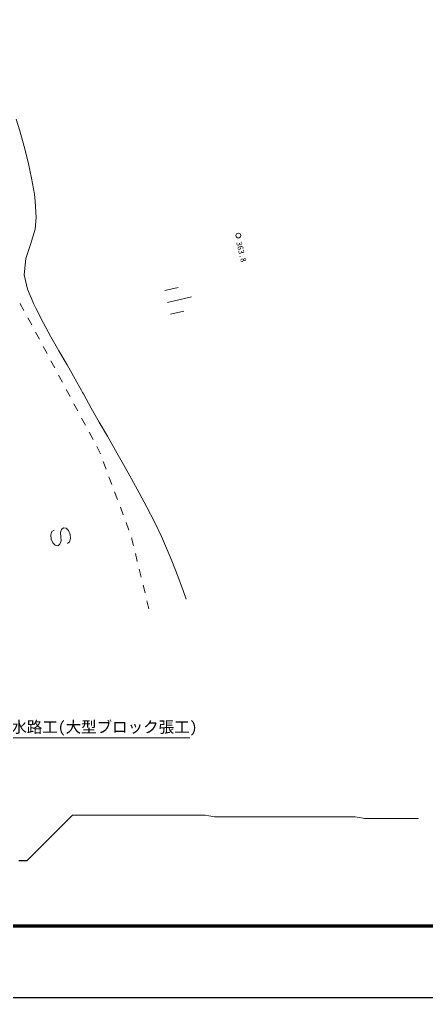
# Model space of a CAD drawing. Header units: millimetres. Extents: x -2078669 to -1085629, y -5987148 to 310365.
# Drawn here: x -1511059 to -1448472, y -5169452 to -5019001 of the extents above; entities that cross this region are included whole.
import ezdxf
from ezdxf.enums import TextEntityAlignment as Align

# ---------------------------------------------------------------- set-up
doc = ezdxf.new("R2010")
doc.units = ezdxf.units.MM
doc.header["$LTSCALE"] = 500
doc.layers.get('Defpoints').update_dxf_attribs({"color": 153})
for name, color, linetype, lineweight in [('D-BGD', 7, 'Continuous', 13), ('D-BYP-STR2', 6, 'Continuous', 25), ('D-BYP-STRC', 1, 'Continuous', 13), ('D-TTL', 2, 'Continuous', 140)]:
    doc.layers.add(name, color=color, linetype=linetype, lineweight=lineweight)
doc.styles.add('MS ゴシック', font='MS Gothic.ttf')

# ---------------------------------------------------------------- blocks, each defined once
blk = doc.blocks.new('河川平面')
at = {"layer": 'D-BGD', "linetype": 'Continuous'}
for p, q in [((1822245, -2823207), (1824285, -2822712)), ((1822687, -2825029), (1826331, -2824143)), ((1823130, -2826852), (1825170, -2826356)), ((1801179, -2827380, 361256), (1801769, -2828482, 361269)), ((1802360, -2829583, 361282), (1802950, -2830685, 361295)), ((1803541, -2831786, 361308), (1804131, -2832888, 361321)), ((1804722, -2833990, 361334), (1805312, -2835092, 361348)), ((1805902, -2836192, 361361), (1806493, -2837294, 361374)), ((1807083, -2838396, 361387), (1807674, -2839498, 361400)), ((1808264, -2840600, 361413), (1808855, -2841701, 361426)), ((1809445, -2842803, 361439), (1810036, -2843904, 361452)), ((1810626, -2845006, 361466), (1811217, -2846108, 361479)), ((1812780, -2849507, 361550), (1813218, -2850677, 361586)), ((1813657, -2851846, 361622), (1814096, -2853017, 361658)), ((1814534, -2854187, 361694), (1814972, -2855357, 361730)), ((1815410, -2856527, 361767), (1815849, -2857697, 361803)), ((1816288, -2858867, 361839), (1816726, -2860037, 361875)), ((1817121, -2861220, 361902), (1817418, -2862435, 361906)), ((1817716, -2863649, 361911), (1818013, -2864863, 361916)), ((1818311, -2866077, 361921), (1818608, -2867291, 361926)), ((1818906, -2868505, 361930), (1819204, -2869719, 361935)), ((1819501, -2870934, 361940), (1819799, -2872147, 361945))]:
    blk.add_line(p, q, dxfattribs=at)
at = {"layer": 'D-BGD', "linetype": 'Continuous', "elevation": 362000}
blk.add_lwpolyline([(1825541, -2870692), (1825112, -2869490), (1824241, -2867132), (1823333, -2864799), (1822374, -2862495), (1821720, -2861023), (1820642, -2858765), (1819499, -2856540), (1818319, -2854339), (1817106, -2852154), (1815880, -2849973), (1814649, -2847800), (1813409, -2845623), (1812169, -2843445), (1810938, -2841273), (1809726, -2839088), (1809600, -2838866), (1809435, -2838551), (1808452, -2836810), (1807207, -2834641), (1805948, -2832476), (1804717, -2830303), (1803524, -2828106), (1802389, -2825886), (1802106, -2825296), (1801146, -2822991), (1800613, -2820770), (1800851, -2818288), (1801578, -2816100), (1802307, -2813727), (1802482, -2811959), (1802315, -2809441), (1802183, -2808385), (1801763, -2805906), (1801242, -2803461), (1800639, -2801038), (1799950, -2798646), (1799365, -2796834)], dxfattribs=at)
at = {"layer": 'D-BGD', "linetype": 'Continuous', "extrusion": (-0.120009, -0.052186, 0.9914), "elevation": 289543}
blk.add_lwpolyline([(3308622, 566820), (3308666, 566820), (3309868, 566920)], dxfattribs=at)
at = {"layer": 'D-BGD', "linetype": 'Continuous', "extrusion": (0.113222, 0.07213, 0.990948), "elevation": 357987}
blk.add_lwpolyline([(-3374796, 50249), (-3375580, 50309), (-3376033, 50405)], dxfattribs=at)
at = {"layer": 'D-BGD', "linetype": 'Continuous'}
for points in [[(1806235, -2861073), (1806286, -2861704), (1806126, -2862213), (1805801, -2862465), (1805398, -2862391), (1805023, -2862010), (1804778, -2861427), (1804728, -2860796), (1804886, -2860286), (1805211, -2860036)], [(1807260, -2862110), (1807585, -2861860), (1807743, -2861350), (1807693, -2860719), (1807448, -2860135), (1807073, -2859755), (1806670, -2859681), (1806344, -2859932), (1806185, -2860442), (1806235, -2861073)]]:
    blk.add_lwpolyline(points, dxfattribs=at)
blk.add_circle((1833562, -2814737, 363780), 375, dxfattribs=at)
at = {"layer": 'D-BGD', "linetype": 'Continuous', "style": 'MS ゴシック'}
blk.add_text('363.8', height=900, rotation=283.66942, dxfattribs=at).set_placement((1833220, -2815785))

msp = doc.modelspace()

# ---------------------------------------------------------------- linework, layer by layer
at = {"layer": 'D-BGD', "linetype": 'Continuous', "lineweight": 13, "elevation": 708000}
msp.add_lwpolyline([(-1449708.8, -5141899.6), (-1450290.5, -5141899.6), (-1450781, -5141899.6), (-1451443.9, -5141899.6), (-1452222.7, -5141899.6), (-1452799, -5141899.6), (-1453664.5, -5141899.6), (-1454834.2, -5141899.6), (-1455106.2, -5141899.6), (-1455307.5, -5141899.6), (-1456548, -5141899.6), (-1457010.8, -5141899.6), (-1457816, -5141899.6), (-1457989.7, -5141899.6), (-1458224.5, -5141858.9), (-1459431.5, -5141649.6), (-1460324.5, -5141649.6), (-1460873.2, -5141649.6), (-1461614.8, -5141649.6), (-1462315, -5141649.6), (-1462833, -5141649.6), (-1463756.7, -5141649.6), (-1465005.1, -5141649.6), (-1465198.5, -5141649.6), (-1465341.6, -5141649.6), (-1466640.2, -5141649.6), (-1467850.1, -5141649.6), (-1468082, -5141649.6), (-1468395.4, -5141649.6), (-1469523.7, -5141649.6), (-1470358.6, -5141649.6), (-1470965.5, -5141649.6), (-1471785.7, -5141649.6), (-1472407.2, -5141649.6), (-1472867.1, -5141649.6), (-1473849, -5141649.6), (-1475176, -5141649.6), (-1475290.7, -5141649.6), (-1475375.6, -5141649.6), (-1476732.5, -5141649.6), (-1477884.1, -5141649.6), (-1478174.2, -5141649.6), (-1478566.3, -5141649.6), (-1479616, -5141649.6), (-1480392.6, -5141649.6), (-1481057.7, -5141649.6), (-1481956.7, -5141493.8), (-1482499.5, -5141399.6), (-1482901.1, -5141399.6), (-1483941.2, -5141399.6), (-1485347, -5141399.6), (-1485383, -5141399.6), (-1485392.7, -5141399.6), (-1485409.6, -5141399.6), (-1486308.2, -5141399.6), (-1486824.7, -5141399.6), (-1487918.1, -5141399.6), (-1488266.5, -5141399.6), (-1488737.3, -5141399.6), (-1489708.2, -5141399.6), (-1490426.6, -5141399.6), (-1491150, -5141399.6), (-1492127.6, -5141399.6), (-1492591.7, -5141399.6), (-1492935.1, -5141399.6), (-1493632.6, -5141399.6), (-1494033.5, -5141399.6), (-1494548.2, -5141399.6), (-1495443.6, -5141399.6), (-1495475.2, -5141399.6), (-1495517.9, -5141399.6), (-1496917, -5141399.6), (-1497952.2, -5141399.6), (-1498358.7, -5141399.6), (-1498908.2, -5141399.6), (-1499800.5, -5141399.6), (-1500460.7, -5141399.6), (-1501242.2, -5141399.6), (-1502298.5, -5141399.6), (-1502684, -5141399.6), (-1502903.4, -5141399.6)], dxfattribs=at)
at = {"layer": 'D-BYP-STR2'}
msp.add_line((-1509903.4, -5148399.6, 708000), (-1502903.4, -5141399.6, 708000), dxfattribs=at)
at = {"layer": 'D-BYP-STR2', "elevation": 708000}
msp.add_lwpolyline([(-1511153.4, -5148399.6), (-1509903.4, -5148399.6)], dxfattribs=at)
at = {"layer": 'D-BYP-STRC'}
msp.add_line((-1484851.2, -5129487.4, 363000), (-1522051.2, -5129487.4, 363000), dxfattribs=at)
at = {"layer": 'D-TTL'}
msp.add_line((-1777887.6, -5158452.3), (-1377887.6, -5158452.3), dxfattribs=at)
at = {"layer": 'Defpoints', "color": 1}
msp.add_lwpolyline([(-1788137.6, -5169452.3), (-1367637.6, -5169452.3), (-1367637.6, -4872452.3), (-1788137.6, -4872452.3)], close=True, dxfattribs=at)

# ---------------------------------------------------------------- block references
at = {"layer": 'D-BGD'}
msp.add_blockref('河川平面', (-3310965.8, -2237499.8), dxfattribs=at)

# ---------------------------------------------------------------- texts
at = {"layer": 'D-BYP-STRC', "style": 'MS ゴシック'}
msp.add_text('堤外水路工(大型ブロック張工)', height=1750, dxfattribs=at).set_placement((-1517109.7, -5127841.6, 363000), align=Align.MIDDLE_LEFT)

doc.saveas('drawing.dxf')
